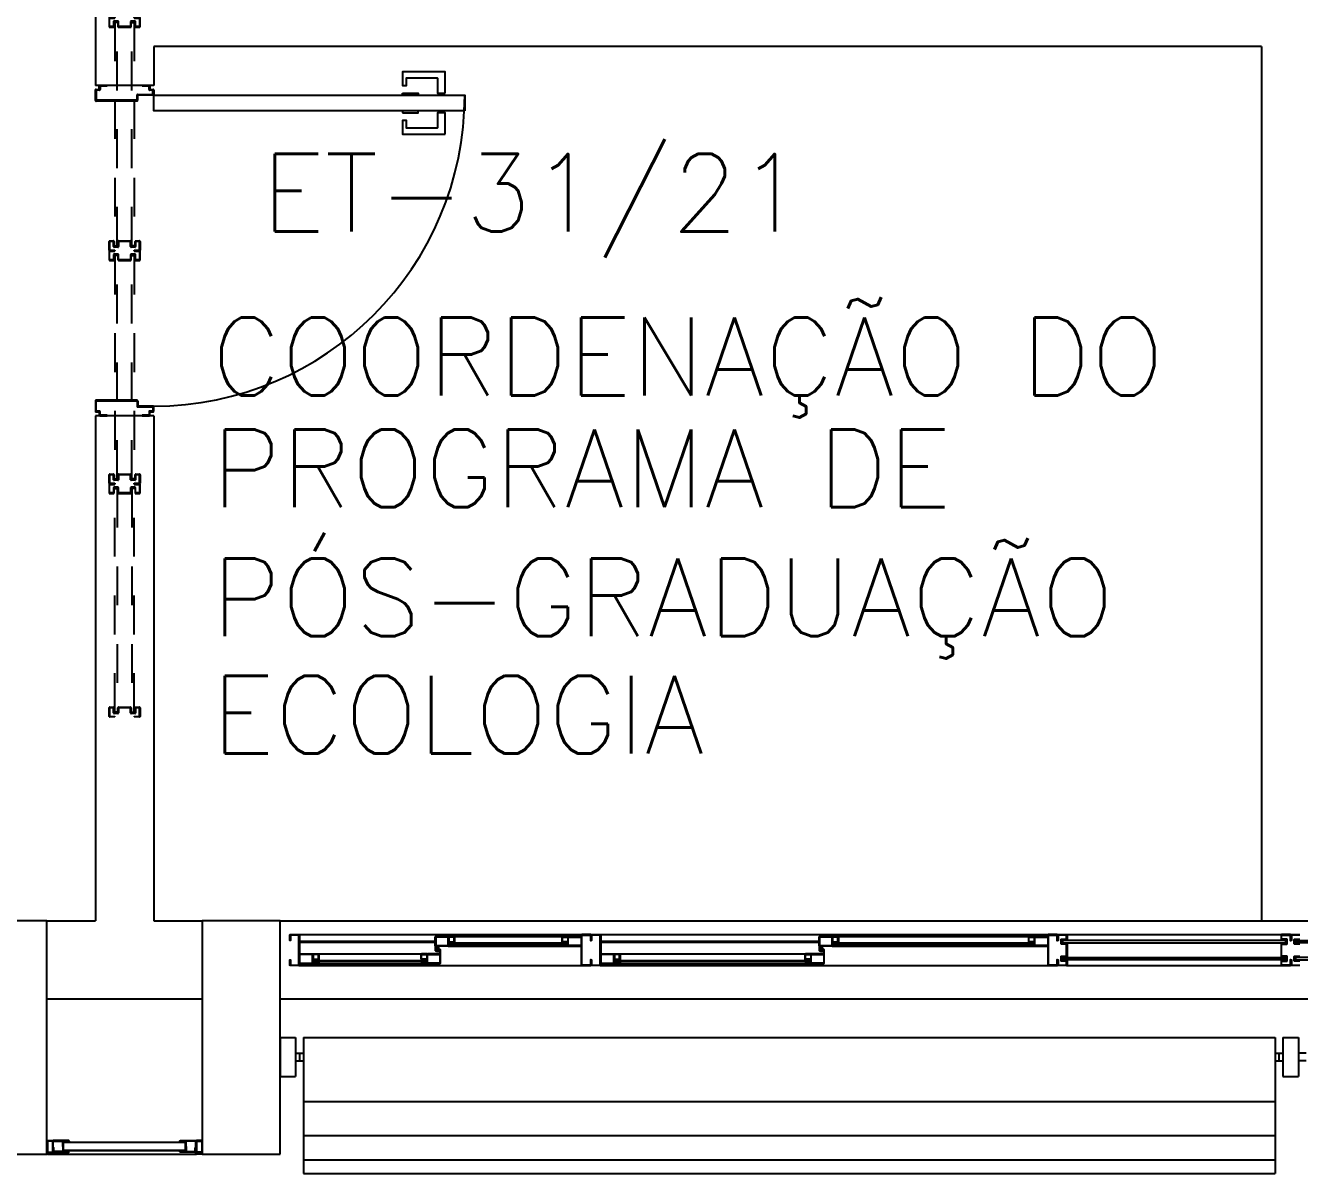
# Model space of a CAD drawing. Header units: millimetres. Extents: x 2686 to 2939, y 1294 to 1441.
# Drawn here: x 2920.041 to 2923.318, y 1348.675 to 1351.629 of the extents above; entities that cross this region are included whole.
import ezdxf

# ---------------------------------------------------------------- set-up
doc = ezdxf.new("R2010")
doc.units = ezdxf.units.MM
doc.linetypes.add('HIDDEN', pattern=[0.375, 0.25, -0.125])
for name, color, linetype in [('AR-ALV', 2, 'Continuous'), ('AR-BRISES', 1, 'Continuous'), ('AR-ESQ', 1, 'Continuous'), ('AR-ESTC', 3, 'Continuous'), ('AR-PEITORIL', 1, 'Continuous'), ('AR-PORTA', 1, 'Continuous'), ('BR-LINHAS', 1, 'Continuous'), ('BR-MONTANTE', 242, 'Continuous'), ('BR-PAINEL', 1, 'Continuous'), ('BR-SUPORTE', 1, 'Continuous'), ('DT-ESQ-BAGUETE-C', 1, 'Continuous'), ('DT-ESQ-BAGUETE-V', 1, 'Continuous'), ('DT-ESQ-CHAPA DOBRADA-V', 1, 'Continuous'), ('DT-ESQ-MARCO-V', 1, 'Continuous'), ('DT-ESQ-PERFIL CADEIRA-C', 2, 'Continuous'), ('DT-ESQ-PERFIL CADEIRA-V', 2, 'Continuous'), ('DT-ESQ-PERFIL U SIMPLES-C', 2, 'Continuous'), ('DT-ESQ-PERFIL U-C', 2, 'Continuous'), ('DT-ESQ-PERFIL U-V', 1, 'Continuous'), ('DT-ESQ-PROJ', 1, 'HIDDEN'), ('DT-ESQ-VENEZIANA-C', 1, 'Continuous'), ('DT-ESQ-VENEZIANA-V', 1, 'Continuous'), ('DT-ESQ-VIDRO-C', 2, 'Continuous'), ('DT-ESQ-VIDRO-V', 71, 'Continuous'), ('DT-TXTMOD', 1, 'Continuous'), ('ENDEREÇO', 2, 'Continuous'), ('maçaneta', 1, 'Continuous'), ('mov', 1, 'Continuous'), ('PM-PERFIL U-C', 2, 'Continuous'), ('pm1', 2, 'Continuous'), ('TEXTO', 2, 'Continuous')]:
    doc.layers.add(name, color=color, linetype=linetype)
doc.styles.add('S10', font='simplex.shx', dxfattribs={"height": 0.1})
doc.styles.add('UNB-100', font='simplex.shx', dxfattribs={"height": 0.2})
doc.styles.add('UNB1-100', font='simplex.shx', dxfattribs={"height": 0.2})

# ---------------------------------------------------------------- blocks, each defined once
blk = doc.blocks.new('EF62-P')
at = {"layer": 'DT-ESQ-BAGUETE-C', "ltscale": 0.1}
for points in [[(0.4225, -0.055), (0.409, -0.055), (0.409, -0.0535), (0.422, -0.0535, 0.414214), (0.4225, -0.053), (0.4225, -0.042, 0.414214), (0.422, -0.0415), (0.409, -0.0415), (0.409, -0.04), (0.4225, -0.04, -0.414214), (0.424, -0.0415), (0.424, -0.0535, -0.414214)], [(0.7015, -0.055), (0.715, -0.055), (0.715, -0.0535), (0.702, -0.0535, -0.414214), (0.7015, -0.053), (0.7015, -0.042, -0.414214), (0.702, -0.0415), (0.715, -0.0415), (0.715, -0.04), (0.7015, -0.04, 0.414214), (0.7, -0.0415), (0.7, -0.0535, 0.414214)], [(1.41, -0.055), (1.3965, -0.055), (1.3965, -0.0535), (1.4095, -0.0535, 0.414214), (1.41, -0.053), (1.41, -0.042, 0.414214), (1.4095, -0.0415), (1.3965, -0.0415), (1.3965, -0.04), (1.41, -0.04, -0.414214), (1.4115, -0.0415), (1.4115, -0.0535, -0.414214)], [(1.9015, -0.055), (1.915, -0.055), (1.915, -0.0535), (1.902, -0.0535, -0.414214), (1.9015, -0.053), (1.9015, -0.042, -0.414214), (1.902, -0.0415), (1.915, -0.0415), (1.915, -0.04), (1.9015, -0.04, 0.414214), (1.9, -0.0415), (1.9, -0.0535, 0.414214)], [(0.0735, -0.1), (0.06, -0.1), (0.06, -0.0985), (0.073, -0.0985, 0.414214), (0.0735, -0.098), (0.0735, -0.087, 0.414214), (0.073, -0.0865), (0.06, -0.0865), (0.06, -0.085), (0.0735, -0.085, -0.414214), (0.075, -0.0865), (0.075, -0.0985, -0.414214)], [(0.339, -0.1), (0.3525, -0.1), (0.3525, -0.0985), (0.3395, -0.0985, -0.414214), (0.339, -0.098), (0.339, -0.087, -0.414214), (0.3395, -0.0865), (0.3525, -0.0865), (0.3525, -0.085), (0.339, -0.085, 0.414214), (0.3375, -0.0865), (0.3375, -0.0985, 0.414214)], [(0.8485, -0.1), (0.835, -0.1), (0.835, -0.0985), (0.848, -0.0985, 0.414214), (0.8485, -0.098), (0.8485, -0.087, 0.414214), (0.848, -0.0865), (0.835, -0.0865), (0.835, -0.085), (0.8485, -0.085, -0.414214), (0.85, -0.0865), (0.85, -0.0985, -0.414214)], [(1.3265, -0.1), (1.34, -0.1), (1.34, -0.0985), (1.327, -0.0985, -0.414214), (1.3265, -0.098), (1.3265, -0.087, -0.414214), (1.327, -0.0865), (1.34, -0.0865), (1.34, -0.085), (1.3265, -0.085, 0.414214), (1.325, -0.0865), (1.325, -0.0985, 0.414214)]]:
    blk.add_lwpolyline(points, format="xyb", close=True, dxfattribs=at)
at = {"layer": 'DT-ESQ-BAGUETE-V', "ltscale": 0.1}
for p, q in [((0.4225, -0.04), (0.7015, -0.04)), ((1.41, -0.04), (1.9015, -0.04)), ((0.0735, -0.085), (0.339, -0.085)), ((0.8485, -0.085), (1.3265, -0.085))]:
    blk.add_line(p, q, dxfattribs=at)
at = {"layer": 'DT-ESQ-CHAPA DOBRADA-V', "ltscale": 0.1}
for p, q in [((0.025, -0.052), (0.374, -0.052)), ((0.025, -0.055), (0.374, -0.055)), ((0.8, -0.052), (1.3615, -0.052)), ((0.8, -0.055), (1.3615, -0.055))]:
    blk.add_line(p, q, dxfattribs=at)
at = {"layer": 'DT-ESQ-MARCO-V', "ltscale": 0.1}
for p, q in [((1.9985, -0.035), (2.5515, -0.035)), ((1.9985, -0.115), (2.5515, -0.115))]:
    blk.add_line(p, q, dxfattribs=at)
at = {"layer": 'DT-ESQ-PERFIL CADEIRA-C', "ltscale": 0.1}
for p, q in [((0.376, -0.0635), (0.4225, -0.0635)), ((0.75, -0.0635), (0.7015, -0.0635)), ((1.3635, -0.0635), (1.41, -0.0635)), ((1.95, -0.0635), (1.9015, -0.0635)), ((0.025, -0.1085), (0.0735, -0.1085)), ((0.3855, -0.1085), (0.339, -0.1085)), ((0.8, -0.1085), (0.8485, -0.1085)), ((1.373, -0.1085), (1.3265, -0.1085))]:
    blk.add_line(p, q, dxfattribs=at)
for points in [[(0.4225, -0.062, -1), (0.4225, -0.065), (0.376, -0.065, -0.414214), (0.374, -0.063), (0.374, -0.042, -0.414214), (0.376, -0.04), (0.4075, -0.04, -0.414214), (0.409, -0.0415), (0.409, -0.062)], [(0.409, -0.0635, -0.198913), (0.4079, -0.0631, -0.198913), (0.4075, -0.062), (0.4075, -0.042, 0.414214), (0.407, -0.0415), (0.376, -0.0415, 0.414214), (0.3755, -0.042), (0.3755, -0.063, 0.414214), (0.376, -0.0635)], [(0.7015, -0.065), (0.75, -0.065), (0.75, -0.0635), (0.715, -0.0635, 0.198912), (0.7161, -0.0631, 0.198913), (0.7165, -0.062), (0.7165, -0.042, -0.414214), (0.717, -0.0415), (0.75, -0.0415), (0.75, -0.04), (0.7165, -0.04, 0.414214), (0.715, -0.0415), (0.715, -0.0535), (0.715, -0.055), (0.715, -0.062), (0.7015, -0.062, 1)], [(1.41, -0.062, -1), (1.41, -0.065), (1.3635, -0.065, -0.414214), (1.3615, -0.063), (1.3615, -0.042, -0.414214), (1.3635, -0.04), (1.395, -0.04, -0.414214), (1.3965, -0.0415), (1.3965, -0.062)], [(1.3965, -0.0635, -0.198913), (1.3954, -0.0631, -0.198913), (1.395, -0.062), (1.395, -0.042, 0.414214), (1.3945, -0.0415), (1.3635, -0.0415, 0.414214), (1.363, -0.042), (1.363, -0.063, 0.414214), (1.3635, -0.0635)], [(1.9015, -0.065), (1.95, -0.065), (1.95, -0.0635), (1.915, -0.0635, 0.198912), (1.9161, -0.0631, 0.198913), (1.9165, -0.062), (1.9165, -0.042, -0.414214), (1.917, -0.0415), (1.95, -0.0415), (1.95, -0.04), (1.9165, -0.04, 0.414214), (1.915, -0.0415), (1.915, -0.0535), (1.915, -0.055), (1.915, -0.062), (1.9015, -0.062, 1)], [(0.0735, -0.11), (0.025, -0.11), (0.025, -0.1085), (0.06, -0.1085, -0.198912), (0.0589, -0.1081, -0.198913), (0.0585, -0.107), (0.0585, -0.087, 0.414214), (0.058, -0.0865), (0.025, -0.0865), (0.025, -0.085), (0.0585, -0.085, -0.414214), (0.06, -0.0865), (0.06, -0.0985), (0.06, -0.1), (0.06, -0.107), (0.0735, -0.107, -1)], [(0.339, -0.107, 1), (0.339, -0.11), (0.3855, -0.11, 0.414214), (0.3875, -0.108), (0.3875, -0.087, 0.414214), (0.3855, -0.085), (0.354, -0.085, 0.414214), (0.3525, -0.0865), (0.3525, -0.107)], [(0.3525, -0.1085, 0.198913), (0.3536, -0.1081, 0.198913), (0.354, -0.107), (0.354, -0.087, -0.414214), (0.3545, -0.0865), (0.3855, -0.0865, -0.414214), (0.386, -0.087), (0.386, -0.108, -0.414214), (0.3855, -0.1085)], [(0.8485, -0.11), (0.8, -0.11), (0.8, -0.1085), (0.835, -0.1085, -0.198912), (0.8339, -0.1081, -0.198913), (0.8335, -0.107), (0.8335, -0.087, 0.414214), (0.833, -0.0865), (0.8, -0.0865), (0.8, -0.085), (0.8335, -0.085, -0.414214), (0.835, -0.0865), (0.835, -0.0985), (0.835, -0.1), (0.835, -0.107), (0.8485, -0.107, -1)], [(1.3265, -0.107, 1), (1.3265, -0.11), (1.373, -0.11, 0.414214), (1.375, -0.108), (1.375, -0.087, 0.414214), (1.373, -0.085), (1.3415, -0.085, 0.414214), (1.34, -0.0865), (1.34, -0.107)], [(1.34, -0.1085, 0.198913), (1.3411, -0.1081, 0.198913), (1.3415, -0.107), (1.3415, -0.087, -0.414214), (1.342, -0.0865), (1.373, -0.0865, -0.414214), (1.3735, -0.087), (1.3735, -0.108, -0.414214), (1.373, -0.1085)]]:
    blk.add_lwpolyline(points, format="xyb", close=True, dxfattribs=at)
at = {"layer": 'DT-ESQ-PERFIL CADEIRA-V', "ltscale": 0.1}
for p, q in [((0.4075, -0.065), (0.7015, -0.065)), ((1.395, -0.065), (1.9015, -0.065)), ((0.0735, -0.11), (0.339, -0.11)), ((0.8485, -0.11), (1.3265, -0.11))]:
    blk.add_line(p, q, dxfattribs=at)
at = {"layer": 'DT-ESQ-PERFIL U SIMPLES-C', "ltscale": 0.1}
for points in [[(0.376, -0.077), (0.384, -0.077), (0.384, -0.0755), (0.376, -0.0755, -0.414214), (0.3755, -0.075), (0.3755, -0.067, -0.414214), (0.376, -0.0665), (0.384, -0.0665), (0.384, -0.065), (0.376, -0.065, 0.414214), (0.374, -0.067), (0.374, -0.075, 0.414214)], [(1.3635, -0.077), (1.3715, -0.077), (1.3715, -0.0755), (1.3635, -0.0755, -0.414214), (1.363, -0.075), (1.363, -0.067, -0.414214), (1.3635, -0.0665), (1.3715, -0.0665), (1.3715, -0.065), (1.3635, -0.065, 0.414214), (1.3615, -0.067), (1.3615, -0.075, 0.414214)], [(0.3855, -0.073), (0.3775, -0.073), (0.3775, -0.0745), (0.3855, -0.0745, -0.414214), (0.386, -0.075), (0.386, -0.083, -0.414214), (0.3855, -0.0835), (0.3775, -0.0835), (0.3775, -0.085), (0.3855, -0.085, 0.414214), (0.3875, -0.083), (0.3875, -0.075, 0.414214)], [(1.373, -0.073), (1.365, -0.073), (1.365, -0.0745), (1.373, -0.0745, -0.414214), (1.3735, -0.075), (1.3735, -0.083, -0.414214), (1.373, -0.0835), (1.365, -0.0835), (1.365, -0.085), (1.373, -0.085, 0.414214), (1.375, -0.083), (1.375, -0.075, 0.414214)]]:
    blk.add_lwpolyline(points, format="xyb", close=True, dxfattribs=at)
at = {"layer": 'DT-ESQ-PERFIL U-C', "ltscale": 0.1}
for points in [[(0, -0.0365, -0.414214), (0.0015, -0.035), (0.0235, -0.035, -0.414214), (0.025, -0.0365), (0.025, -0.1135, -0.414214), (0.0235, -0.115), (0.0015, -0.115, -0.414214), (0, -0.1135), (0, -0.1), (0.0015, -0.1), (0.0015, -0.113, 0.414214), (0.002, -0.1135), (0.023, -0.1135, 0.414214), (0.0235, -0.113), (0.0235, -0.037, 0.414214), (0.023, -0.0365), (0.002, -0.0365, 0.414214), (0.0015, -0.037), (0.0015, -0.05), (0, -0.05)], [(0.775, -0.0365, 0.414214), (0.7735, -0.035), (0.7515, -0.035, 0.414214), (0.75, -0.0365), (0.75, -0.1135, 0.414214), (0.7515, -0.115), (0.7735, -0.115, 0.414214), (0.775, -0.1135), (0.775, -0.1), (0.7735, -0.1), (0.7735, -0.113, -0.414214), (0.773, -0.1135), (0.752, -0.1135, -0.414214), (0.7515, -0.113), (0.7515, -0.037, -0.414214), (0.752, -0.0365), (0.773, -0.0365, -0.414214), (0.7735, -0.037), (0.7735, -0.05), (0.775, -0.05)], [(0.775, -0.0365, -0.414214), (0.7765, -0.035), (0.7985, -0.035, -0.414214), (0.8, -0.0365), (0.8, -0.1135, -0.414214), (0.7985, -0.115), (0.7765, -0.115, -0.414214), (0.775, -0.1135), (0.775, -0.1), (0.7765, -0.1), (0.7765, -0.113, 0.414214), (0.777, -0.1135), (0.798, -0.1135, 0.414214), (0.7985, -0.113), (0.7985, -0.037, 0.414214), (0.798, -0.0365), (0.777, -0.0365, 0.414214), (0.7765, -0.037), (0.7765, -0.05), (0.775, -0.05)], [(1.975, -0.0365, 0.414214), (1.9735, -0.035), (1.9515, -0.035, 0.414214), (1.95, -0.0365), (1.95, -0.1135, 0.414214), (1.9515, -0.115), (1.9735, -0.115, 0.414214), (1.975, -0.1135), (1.975, -0.1), (1.9735, -0.1), (1.9735, -0.113, -0.414214), (1.973, -0.1135), (1.952, -0.1135, -0.414214), (1.9515, -0.113), (1.9515, -0.037, -0.414214), (1.952, -0.0365), (1.973, -0.0365, -0.414214), (1.9735, -0.037), (1.9735, -0.05), (1.975, -0.05)], [(2, -0.1035), (2, -0.1135, -0.414214), (1.9985, -0.115), (1.9765, -0.115, -0.414214), (1.975, -0.1135), (1.975, -0.1), (1.9765, -0.1), (1.9765, -0.113, 0.414214), (1.977, -0.1135), (1.998, -0.1135, 0.414214), (1.9985, -0.113), (1.9985, -0.1035), (1.9855, -0.1035, -0.414214), (1.984, -0.102), (1.984, -0.092, -0.414214), (1.9855, -0.0905), (1.9985, -0.0905), (1.9985, -0.0595), (1.9855, -0.0595, -0.414214), (1.984, -0.058), (1.984, -0.048, -0.414214), (1.9855, -0.0465), (1.9985, -0.0465), (1.9985, -0.037, 0.414214), (1.998, -0.0365), (1.977, -0.0365, 0.414214), (1.9765, -0.037), (1.9765, -0.05), (1.975, -0.05), (1.975, -0.0365, -0.414214), (1.9765, -0.035), (1.9985, -0.035, -0.414214), (2, -0.0365), (2, -0.0465, -0.414214), (1.9985, -0.048), (1.9855, -0.048), (1.9855, -0.058), (1.9985, -0.058), (1.9985, -0.058, -0.414214), (2, -0.0595), (2, -0.0905, -0.414214), (1.9985, -0.092), (1.9985, -0.092), (1.9855, -0.092), (1.9855, -0.102), (1.9985, -0.102, -0.414214)], [(2.55, -0.1035), (2.55, -0.1135, 0.414214), (2.5515, -0.115), (2.5735, -0.115, 0.414214), (2.575, -0.1135), (2.575, -0.1), (2.5735, -0.1), (2.5735, -0.113, -0.414214), (2.573, -0.1135), (2.552, -0.1135, -0.414214), (2.5515, -0.113), (2.5515, -0.1035), (2.5645, -0.1035, 0.414214), (2.566, -0.102), (2.566, -0.092, 0.414214), (2.5645, -0.0905), (2.5515, -0.0905), (2.5515, -0.0595), (2.5645, -0.0595, 0.414214), (2.566, -0.058), (2.566, -0.048, 0.414214), (2.5645, -0.0465), (2.5515, -0.0465), (2.5515, -0.037, -0.414214), (2.552, -0.0365), (2.573, -0.0365, -0.414214), (2.5735, -0.037), (2.5735, -0.05), (2.575, -0.05), (2.575, -0.0365, 0.414214), (2.5735, -0.035), (2.5515, -0.035, 0.414214), (2.55, -0.0365), (2.55, -0.0465, 0.414214), (2.5515, -0.048), (2.5645, -0.048), (2.5645, -0.058), (2.5515, -0.058), (2.5515, -0.058, 0.414214), (2.55, -0.0595), (2.55, -0.0905, 0.414214), (2.5515, -0.092), (2.5515, -0.092), (2.5645, -0.092), (2.5645, -0.102), (2.5515, -0.102, 0.414214)]]:
    blk.add_lwpolyline(points, format="xyb", close=True, dxfattribs=at)
for points in [[(2.5985, -0.115), (2.5765, -0.115, -0.414214), (2.575, -0.1135), (2.575, -0.1), (2.5765, -0.1), (2.5765, -0.113, 0.414214), (2.577, -0.1135), (2.598, -0.1135, 0.414214)], [(2.5985, -0.1035), (2.5855, -0.1035, -0.414214), (2.584, -0.102), (2.584, -0.092, -0.414214), (2.5855, -0.0905), (2.5985, -0.0905)], [(2.5985, -0.0595), (2.5855, -0.0595, -0.414214), (2.584, -0.058), (2.584, -0.048, -0.414214), (2.5855, -0.0465), (2.5985, -0.0465)], [(2.598, -0.0365), (2.577, -0.0365, 0.414214), (2.5765, -0.037), (2.5765, -0.05), (2.575, -0.05), (2.575, -0.0365, -0.414214), (2.5765, -0.035), (2.5985, -0.035, -0.414214)], [(2.5985, -0.092), (2.5855, -0.092), (2.5855, -0.102), (2.5985, -0.102, -0.414214)]]:
    blk.add_lwpolyline(points, format="xyb", dxfattribs=at)
blk.add_lwpolyline([(2.5985, -0.048), (2.5855, -0.048), (2.5855, -0.058), (2.5985, -0.058)], dxfattribs=at)
at = {"layer": 'DT-ESQ-PERFIL U-V', "ltscale": 0.1}
for p, q in [((0.0235, -0.035), (0.7515, -0.035)), ((0.7985, -0.035), (1.9515, -0.035)), ((0.0235, -0.115), (0.7515, -0.115)), ((0.7985, -0.115), (1.9515, -0.115))]:
    blk.add_line(p, q, dxfattribs=at)
at = {"layer": 'DT-ESQ-VIDRO-C', "ltscale": 0.1}
for points in [[(0.7125, -0.06), (0.7125, -0.057), (0.4115, -0.057), (0.4115, -0.06)], [(1.9125, -0.06), (1.9125, -0.057), (1.399, -0.057), (1.399, -0.06)], [(2.5625, -0.056), (2.5625, -0.05), (1.9875, -0.05), (1.9875, -0.056)], [(2.5875, -0.056), (2.5875, -0.05), (3.1625, -0.05), (3.1625, -0.056)], [(0.063, -0.105), (0.063, -0.102), (0.3495, -0.102), (0.3495, -0.105)], [(0.838, -0.105), (0.838, -0.102), (1.337, -0.102), (1.337, -0.105)]]:
    blk.add_lwpolyline(points, close=True, dxfattribs=at)
at = {"layer": 'DT-ESQ-VIDRO-V', "ltscale": 0.1}
for points in [[(2.5625, -0.094), (2.5625, -0.1), (1.9875, -0.1), (1.9875, -0.094)], [(2.5875, -0.094), (2.5875, -0.1), (3.1625, -0.1), (3.1625, -0.094)]]:
    blk.add_lwpolyline(points, close=True, dxfattribs=at)
at = {"layer": 'DT-TXTMOD', "ltscale": 0.1, "style": 'S10', "flags": 3}
for tag, p in [('M01A', (0.025, -0.255)), ('M02A', (0.4253, -0.255)), ('M03A', (0.827, -0.255)), ('M04A', (1.2288, -0.255)), ('M05A', (1.6306, -0.255)), ('M06A', (2.0323, -0.255)), ('M07A', (2.4341, -0.255)), ('M08A', (2.8359, -0.255)), ('M09A', (3.2376, -0.255)), ('M10A', (3.6394, -0.255)), ('M11A', (4.0412, -0.255)), ('M12A', (4.4429, -0.255)), ('M13A', (4.8447, -0.255)), ('M14A', (5.2464, -0.255)), ('M15A', (5.6482, -0.255)), ('M16A', (6.05, -0.255))]:
    blk.add_attdef(tag, p, '', height=0.1, dxfattribs=at)
blk = doc.blocks.new('EF136-P')
at = {"layer": 'DT-ESQ-PROJ', "ltscale": 0.1}
for points in [[(0.025, -0.1035), (0.025, -0.1135, -0.414214), (0.0235, -0.115), (0.0015, -0.115, -0.414214), (0, -0.1135), (0, -0.1), (0.0015, -0.1), (0.0015, -0.113, 0.414214), (0.002, -0.1135), (0.023, -0.1135, 0.414214), (0.0235, -0.113), (0.0235, -0.1035), (0.0105, -0.1035, -0.414214), (0.009, -0.102), (0.009, -0.092, -0.414214), (0.0105, -0.0905), (0.0235, -0.0905), (0.0235, -0.0595), (0.0105, -0.0595, -0.414214), (0.009, -0.058), (0.009, -0.048, -0.414214), (0.0105, -0.0465), (0.0235, -0.0465), (0.0235, -0.037, 0.414214), (0.023, -0.0365), (0.002, -0.0365, 0.414214), (0.0015, -0.037), (0.0015, -0.05), (0, -0.05), (0, -0.0365, -0.414214), (0.0015, -0.035), (0.0235, -0.035, -0.414214), (0.025, -0.0365), (0.025, -0.0465, -0.414214), (0.0235, -0.048), (0.0105, -0.048), (0.0105, -0.058), (0.0235, -0.058), (0.0235, -0.058, -0.414214), (0.025, -0.0595), (0.025, -0.0905, -0.414214), (0.0235, -0.092), (0.0235, -0.092), (0.0105, -0.092), (0.0105, -0.102), (0.0235, -0.102, -0.414214)], [(0.575, -0.1035), (0.575, -0.1135, 0.414214), (0.5765, -0.115), (0.5985, -0.115, 0.414214), (0.6, -0.1135), (0.6, -0.1), (0.5985, -0.1), (0.5985, -0.113, -0.414214), (0.598, -0.1135), (0.577, -0.1135, -0.414214), (0.5765, -0.113), (0.5765, -0.1035), (0.5895, -0.1035, 0.414214), (0.591, -0.102), (0.591, -0.092, 0.414214), (0.5895, -0.0905), (0.5765, -0.0905), (0.5765, -0.0595), (0.5895, -0.0595, 0.414214), (0.591, -0.058), (0.591, -0.048, 0.414214), (0.5895, -0.0465), (0.5765, -0.0465), (0.5765, -0.037, -0.414214), (0.577, -0.0365), (0.598, -0.0365, -0.414214), (0.5985, -0.037), (0.5985, -0.05), (0.6, -0.05), (0.6, -0.0365, 0.414214), (0.5985, -0.035), (0.5765, -0.035, 0.414214), (0.575, -0.0365), (0.575, -0.0465, 0.414214), (0.5765, -0.048), (0.5895, -0.048), (0.5895, -0.058), (0.5765, -0.058), (0.5765, -0.058, 0.414214), (0.575, -0.0595), (0.575, -0.0905, 0.414214), (0.5765, -0.092), (0.5765, -0.092), (0.5895, -0.092), (0.5895, -0.102), (0.5765, -0.102, 0.414214)], [(0.625, -0.1035), (0.625, -0.1135, -0.414214), (0.6235, -0.115), (0.6015, -0.115, -0.414214), (0.6, -0.1135), (0.6, -0.1), (0.6015, -0.1), (0.6015, -0.113, 0.414214), (0.602, -0.1135), (0.623, -0.1135, 0.414214), (0.6235, -0.113), (0.6235, -0.1035), (0.6105, -0.1035, -0.414214), (0.609, -0.102), (0.609, -0.092, -0.414214), (0.6105, -0.0905), (0.6235, -0.0905), (0.6235, -0.0595), (0.6105, -0.0595, -0.414214), (0.609, -0.058), (0.609, -0.048, -0.414214), (0.6105, -0.0465), (0.6235, -0.0465), (0.6235, -0.037, 0.414214), (0.623, -0.0365), (0.602, -0.0365, 0.414214), (0.6015, -0.037), (0.6015, -0.05), (0.6, -0.05), (0.6, -0.0365, -0.414214), (0.6015, -0.035), (0.6235, -0.035, -0.414214), (0.625, -0.0365), (0.625, -0.0465, -0.414214), (0.6235, -0.048), (0.6105, -0.048), (0.6105, -0.058), (0.6235, -0.058), (0.6235, -0.058, -0.414214), (0.625, -0.0595), (0.625, -0.0905, -0.414214), (0.6235, -0.092), (0.6235, -0.092), (0.6105, -0.092), (0.6105, -0.102), (0.6235, -0.102, -0.414214)], [(1.175, -0.1035), (1.175, -0.1135, 0.414214), (1.1765, -0.115), (1.1985, -0.115, 0.414214), (1.2, -0.1135), (1.2, -0.1), (1.1985, -0.1), (1.1985, -0.113, -0.414214), (1.198, -0.1135), (1.177, -0.1135, -0.414214), (1.1765, -0.113), (1.1765, -0.1035), (1.1895, -0.1035, 0.414214), (1.191, -0.102), (1.191, -0.092, 0.414214), (1.1895, -0.0905), (1.1765, -0.0905), (1.1765, -0.0595), (1.1895, -0.0595, 0.414214), (1.191, -0.058), (1.191, -0.048, 0.414214), (1.1895, -0.0465), (1.1765, -0.0465), (1.1765, -0.037, -0.414214), (1.177, -0.0365), (1.198, -0.0365, -0.414214), (1.1985, -0.037), (1.1985, -0.05), (1.2, -0.05), (1.2, -0.0365, 0.414214), (1.1985, -0.035), (1.1765, -0.035, 0.414214), (1.175, -0.0365), (1.175, -0.0465, 0.414214), (1.1765, -0.048), (1.1895, -0.048), (1.1895, -0.058), (1.1765, -0.058), (1.1765, -0.058, 0.414214), (1.175, -0.0595), (1.175, -0.0905, 0.414214), (1.1765, -0.092), (1.1765, -0.092), (1.1895, -0.092), (1.1895, -0.102), (1.1765, -0.102, 0.414214)], [(1.225, -0.1035), (1.225, -0.1135, -0.414214), (1.2235, -0.115), (1.2015, -0.115, -0.414214), (1.2, -0.1135), (1.2, -0.1), (1.2015, -0.1), (1.2015, -0.113, 0.414214), (1.202, -0.1135), (1.223, -0.1135, 0.414214), (1.2235, -0.113), (1.2235, -0.1035), (1.2105, -0.1035, -0.414214), (1.209, -0.102), (1.209, -0.092, -0.414214), (1.2105, -0.0905), (1.2235, -0.0905), (1.2235, -0.0595), (1.2105, -0.0595, -0.414214), (1.209, -0.058), (1.209, -0.048, -0.414214), (1.2105, -0.0465), (1.2235, -0.0465), (1.2235, -0.037, 0.414214), (1.223, -0.0365), (1.202, -0.0365, 0.414214), (1.2015, -0.037), (1.2015, -0.05), (1.2, -0.05), (1.2, -0.0365, -0.414214), (1.2015, -0.035), (1.2235, -0.035, -0.414214), (1.225, -0.0365), (1.225, -0.0465, -0.414214), (1.2235, -0.048), (1.2105, -0.048), (1.2105, -0.058), (1.2235, -0.058), (1.2235, -0.058, -0.414214), (1.225, -0.0595), (1.225, -0.0905, -0.414214), (1.2235, -0.092), (1.2235, -0.092), (1.2105, -0.092), (1.2105, -0.102), (1.2235, -0.102, -0.414214)], [(1.775, -0.1035), (1.775, -0.1135, 0.414214), (1.7765, -0.115), (1.7985, -0.115, 0.414214), (1.8, -0.1135), (1.8, -0.1), (1.7985, -0.1), (1.7985, -0.113, -0.414214), (1.798, -0.1135), (1.777, -0.1135, -0.414214), (1.7765, -0.113), (1.7765, -0.1035), (1.7895, -0.1035, 0.414214), (1.791, -0.102), (1.791, -0.092, 0.414214), (1.7895, -0.0905), (1.7765, -0.0905), (1.7765, -0.0595), (1.7895, -0.0595, 0.414214), (1.791, -0.058), (1.791, -0.048, 0.414214), (1.7895, -0.0465), (1.7765, -0.0465), (1.7765, -0.037, -0.414214), (1.777, -0.0365), (1.798, -0.0365, -0.414214), (1.7985, -0.037), (1.7985, -0.05), (1.8, -0.05), (1.8, -0.0365, 0.414214), (1.7985, -0.035), (1.7765, -0.035, 0.414214), (1.775, -0.0365), (1.775, -0.0465, 0.414214), (1.7765, -0.048), (1.7895, -0.048), (1.7895, -0.058), (1.7765, -0.058), (1.7765, -0.058, 0.414214), (1.775, -0.0595), (1.775, -0.0905, 0.414214), (1.7765, -0.092), (1.7765, -0.092), (1.7895, -0.092), (1.7895, -0.102), (1.7765, -0.102, 0.414214)], [(1.825, -0.1035), (1.825, -0.1135, -0.414214), (1.8235, -0.115), (1.8015, -0.115, -0.414214), (1.8, -0.1135), (1.8, -0.1), (1.8015, -0.1), (1.8015, -0.113, 0.414214), (1.802, -0.1135), (1.823, -0.1135, 0.414214), (1.8235, -0.113), (1.8235, -0.1035), (1.8105, -0.1035, -0.414214), (1.809, -0.102), (1.809, -0.092, -0.414214), (1.8105, -0.0905), (1.8235, -0.0905), (1.8235, -0.0595), (1.8105, -0.0595, -0.414214), (1.809, -0.058), (1.809, -0.048, -0.414214), (1.8105, -0.0465), (1.8235, -0.0465), (1.8235, -0.037, 0.414214), (1.823, -0.0365), (1.802, -0.0365, 0.414214), (1.8015, -0.037), (1.8015, -0.05), (1.8, -0.05), (1.8, -0.0365, -0.414214), (1.8015, -0.035), (1.8235, -0.035, -0.414214), (1.825, -0.0365), (1.825, -0.0465, -0.414214), (1.8235, -0.048), (1.8105, -0.048), (1.8105, -0.058), (1.8235, -0.058), (1.8235, -0.058, -0.414214), (1.825, -0.0595), (1.825, -0.0905, -0.414214), (1.8235, -0.092), (1.8235, -0.092), (1.8105, -0.092), (1.8105, -0.102), (1.8235, -0.102, -0.414214)], [(2.375, -0.1035), (2.375, -0.1135, 0.414214), (2.3765, -0.115), (2.3985, -0.115, 0.414214), (2.4, -0.1135), (2.4, -0.1), (2.3985, -0.1), (2.3985, -0.113, -0.414214), (2.398, -0.1135), (2.377, -0.1135, -0.414214), (2.3765, -0.113), (2.3765, -0.1035), (2.3895, -0.1035, 0.414214), (2.391, -0.102), (2.391, -0.092, 0.414214), (2.3895, -0.0905), (2.3765, -0.0905), (2.3765, -0.0595), (2.3895, -0.0595, 0.414214), (2.391, -0.058), (2.391, -0.048, 0.414214), (2.3895, -0.0465), (2.3765, -0.0465), (2.3765, -0.037, -0.414214), (2.377, -0.0365), (2.398, -0.0365, -0.414214), (2.3985, -0.037), (2.3985, -0.05), (2.4, -0.05), (2.4, -0.0365, 0.414214), (2.3985, -0.035), (2.3765, -0.035, 0.414214), (2.375, -0.0365), (2.375, -0.0465, 0.414214), (2.3765, -0.048), (2.3895, -0.048), (2.3895, -0.058), (2.3765, -0.058), (2.3765, -0.058, 0.414214), (2.375, -0.0595), (2.375, -0.0905, 0.414214), (2.3765, -0.092), (2.3765, -0.092), (2.3895, -0.092), (2.3895, -0.102), (2.3765, -0.102, 0.414214)], [(2.425, -0.1035), (2.425, -0.1135, -0.414214), (2.4235, -0.115), (2.4015, -0.115, -0.414214), (2.4, -0.1135), (2.4, -0.1), (2.4015, -0.1), (2.4015, -0.113, 0.414214), (2.402, -0.1135), (2.423, -0.1135, 0.414214), (2.4235, -0.113), (2.4235, -0.1035), (2.4105, -0.1035, -0.414214), (2.409, -0.102), (2.409, -0.092, -0.414214), (2.4105, -0.0905), (2.4235, -0.0905), (2.4235, -0.0595), (2.4105, -0.0595, -0.414214), (2.409, -0.058), (2.409, -0.048, -0.414214), (2.4105, -0.0465), (2.4235, -0.0465), (2.4235, -0.037, 0.414214), (2.423, -0.0365), (2.402, -0.0365, 0.414214), (2.4015, -0.037), (2.4015, -0.05), (2.4, -0.05), (2.4, -0.0365, -0.414214), (2.4015, -0.035), (2.4235, -0.035, -0.414214), (2.425, -0.0365), (2.425, -0.0465, -0.414214), (2.4235, -0.048), (2.4105, -0.048), (2.4105, -0.058), (2.4235, -0.058), (2.4235, -0.058, -0.414214), (2.425, -0.0595), (2.425, -0.0905, -0.414214), (2.4235, -0.092), (2.4235, -0.092), (2.4105, -0.092), (2.4105, -0.102), (2.4235, -0.102, -0.414214)], [(2.975, -0.1035), (2.975, -0.1135, 0.414214), (2.9765, -0.115), (2.9985, -0.115, 0.414214), (3, -0.1135), (3, -0.1), (2.9985, -0.1), (2.9985, -0.113, -0.414214), (2.998, -0.1135), (2.977, -0.1135, -0.414214), (2.9765, -0.113), (2.9765, -0.1035), (2.9895, -0.1035, 0.414214), (2.991, -0.102), (2.991, -0.092, 0.414214), (2.9895, -0.0905), (2.9765, -0.0905), (2.9765, -0.0595), (2.9895, -0.0595, 0.414214), (2.991, -0.058), (2.991, -0.048, 0.414214), (2.9895, -0.0465), (2.9765, -0.0465), (2.9765, -0.037, -0.414214), (2.977, -0.0365), (2.998, -0.0365, -0.414214), (2.9985, -0.037), (2.9985, -0.05), (3, -0.05), (3, -0.0365, 0.414214), (2.9985, -0.035), (2.9765, -0.035, 0.414214), (2.975, -0.0365), (2.975, -0.0465, 0.414214), (2.9765, -0.048), (2.9895, -0.048), (2.9895, -0.058), (2.9765, -0.058), (2.9765, -0.058, 0.414214), (2.975, -0.0595), (2.975, -0.0905, 0.414214), (2.9765, -0.092), (2.9765, -0.092), (2.9895, -0.092), (2.9895, -0.102), (2.9765, -0.102, 0.414214)], [(3.025, -0.1035), (3.025, -0.1135, -0.414214), (3.0235, -0.115), (3.0015, -0.115, -0.414214), (3, -0.1135), (3, -0.1), (3.0015, -0.1), (3.0015, -0.113, 0.414214), (3.002, -0.1135), (3.023, -0.1135, 0.414214), (3.0235, -0.113), (3.0235, -0.1035), (3.0105, -0.1035, -0.414214), (3.009, -0.102), (3.009, -0.092, -0.414214), (3.0105, -0.0905), (3.0235, -0.0905), (3.0235, -0.0595), (3.0105, -0.0595, -0.414214), (3.009, -0.058), (3.009, -0.048, -0.414214), (3.0105, -0.0465), (3.0235, -0.0465), (3.0235, -0.037, 0.414214), (3.023, -0.0365), (3.002, -0.0365, 0.414214), (3.0015, -0.037), (3.0015, -0.05), (3, -0.05), (3, -0.0365, -0.414214), (3.0015, -0.035), (3.0235, -0.035, -0.414214), (3.025, -0.0365), (3.025, -0.0465, -0.414214), (3.0235, -0.048), (3.0105, -0.048), (3.0105, -0.058), (3.0235, -0.058), (3.0235, -0.058, -0.414214), (3.025, -0.0595), (3.025, -0.0905, -0.414214), (3.0235, -0.092), (3.0235, -0.092), (3.0105, -0.092), (3.0105, -0.102), (3.0235, -0.102, -0.414214)], [(3.575, -0.1035), (3.575, -0.1135, 0.414214), (3.5765, -0.115), (3.5985, -0.115, 0.414214), (3.6, -0.1135), (3.6, -0.1), (3.5985, -0.1), (3.5985, -0.113, -0.414214), (3.598, -0.1135), (3.577, -0.1135, -0.414214), (3.5765, -0.113), (3.5765, -0.1035), (3.5895, -0.1035, 0.414214), (3.591, -0.102), (3.591, -0.092, 0.414214), (3.5895, -0.0905), (3.5765, -0.0905), (3.5765, -0.0595), (3.5895, -0.0595, 0.414214), (3.591, -0.058), (3.591, -0.048, 0.414214), (3.5895, -0.0465), (3.5765, -0.0465), (3.5765, -0.037, -0.414214), (3.577, -0.0365), (3.598, -0.0365, -0.414214), (3.5985, -0.037), (3.5985, -0.05), (3.6, -0.05), (3.6, -0.0365, 0.414214), (3.5985, -0.035), (3.5765, -0.035, 0.414214), (3.575, -0.0365), (3.575, -0.0465, 0.414214), (3.5765, -0.048), (3.5895, -0.048), (3.5895, -0.058), (3.5765, -0.058), (3.5765, -0.058, 0.414214), (3.575, -0.0595), (3.575, -0.0905, 0.414214), (3.5765, -0.092), (3.5765, -0.092), (3.5895, -0.092), (3.5895, -0.102), (3.5765, -0.102, 0.414214)], [(3.625, -0.1035), (3.625, -0.1135, -0.414214), (3.6235, -0.115), (3.6015, -0.115, -0.414214), (3.6, -0.1135), (3.6, -0.1), (3.6015, -0.1), (3.6015, -0.113, 0.414214), (3.602, -0.1135), (3.623, -0.1135, 0.414214), (3.6235, -0.113), (3.6235, -0.1035), (3.6105, -0.1035, -0.414214), (3.609, -0.102), (3.609, -0.092, -0.414214), (3.6105, -0.0905), (3.6235, -0.0905), (3.6235, -0.0595), (3.6105, -0.0595, -0.414214), (3.609, -0.058), (3.609, -0.048, -0.414214), (3.6105, -0.0465), (3.6235, -0.0465), (3.6235, -0.037, 0.414214), (3.623, -0.0365), (3.602, -0.0365, 0.414214), (3.6015, -0.037), (3.6015, -0.05), (3.6, -0.05), (3.6, -0.0365, -0.414214), (3.6015, -0.035), (3.6235, -0.035, -0.414214), (3.625, -0.0365), (3.625, -0.0465, -0.414214), (3.6235, -0.048), (3.6105, -0.048), (3.6105, -0.058), (3.6235, -0.058), (3.6235, -0.058, -0.414214), (3.625, -0.0595), (3.625, -0.0905, -0.414214), (3.6235, -0.092), (3.6235, -0.092), (3.6105, -0.092), (3.6105, -0.102), (3.6235, -0.102, -0.414214)], [(4.175, -0.1035), (4.175, -0.1135, 0.414214), (4.1765, -0.115), (4.1985, -0.115, 0.414214), (4.2, -0.1135), (4.2, -0.1), (4.1985, -0.1), (4.1985, -0.113, -0.414214), (4.198, -0.1135), (4.177, -0.1135, -0.414214), (4.1765, -0.113), (4.1765, -0.1035), (4.1895, -0.1035, 0.414214), (4.191, -0.102), (4.191, -0.092, 0.414214), (4.1895, -0.0905), (4.1765, -0.0905), (4.1765, -0.0595), (4.1895, -0.0595, 0.414214), (4.191, -0.058), (4.191, -0.048, 0.414214), (4.1895, -0.0465), (4.1765, -0.0465), (4.1765, -0.037, -0.414214), (4.177, -0.0365), (4.198, -0.0365, -0.414214), (4.1985, -0.037), (4.1985, -0.05), (4.2, -0.05), (4.2, -0.0365, 0.414214), (4.1985, -0.035), (4.1765, -0.035, 0.414214), (4.175, -0.0365), (4.175, -0.0465, 0.414214), (4.1765, -0.048), (4.1895, -0.048), (4.1895, -0.058), (4.1765, -0.058), (4.1765, -0.058, 0.414214), (4.175, -0.0595), (4.175, -0.0905, 0.414214), (4.1765, -0.092), (4.1765, -0.092), (4.1895, -0.092), (4.1895, -0.102), (4.1765, -0.102, 0.414214)]]:
    blk.add_lwpolyline(points, format="xyb", close=True, dxfattribs=at)
for points in [[(0.0125, -0.056), (0.0125, -0.05), (0.5875, -0.05), (0.5875, -0.056)], [(1.1875, -0.056), (1.1875, -0.05), (0.6125, -0.05), (0.6125, -0.056)], [(1.7875, -0.056), (1.7875, -0.05), (1.2125, -0.05), (1.2125, -0.056)], [(1.8125, -0.056), (1.8125, -0.05), (2.3875, -0.05), (2.3875, -0.056)], [(2.9875, -0.056), (2.9875, -0.05), (2.4125, -0.05), (2.4125, -0.056)], [(3.0125, -0.056), (3.0125, -0.05), (3.5875, -0.05), (3.5875, -0.056)], [(4.1875, -0.056), (4.1875, -0.05), (3.6125, -0.05), (3.6125, -0.056)], [(0.0125, -0.094), (0.0125, -0.1), (0.5875, -0.1), (0.5875, -0.094)], [(1.1875, -0.094), (1.1875, -0.1), (0.6125, -0.1), (0.6125, -0.094)], [(1.7875, -0.094), (1.7875, -0.1), (1.2125, -0.1), (1.2125, -0.094)], [(1.8125, -0.094), (1.8125, -0.1), (2.3875, -0.1), (2.3875, -0.094)], [(2.9875, -0.094), (2.9875, -0.1), (2.4125, -0.1), (2.4125, -0.094)], [(3.0125, -0.094), (3.0125, -0.1), (3.5875, -0.1), (3.5875, -0.094)], [(4.1875, -0.094), (4.1875, -0.1), (3.6125, -0.1), (3.6125, -0.094)]]:
    blk.add_lwpolyline(points, close=True, dxfattribs=at)
at = {"layer": 'DT-TXTMOD', "ltscale": 0.1, "style": 'S10', "flags": 3}
for tag, p in [('M19A', (0.0235, -0.255)), ('M21A', (0.827, -0.255)), ('M23A', (1.6306, -0.255)), ('M26A', (2.4341, -0.255))]:
    blk.add_attdef(tag, p, '', height=0.1, dxfattribs=at)
blk = doc.blocks.new('EF01A-P')
at = {"layer": 'DT-ESQ-BAGUETE-C', "ltscale": 0.1}
for points in [[(0.0015, 0.035), (0.015, 0.035), (0.015, 0.0335), (0.0015, 0.0335), (0.0015, 0.005), (0.015, 0.005), (0.015, 0.0035), (0.0015, 0.0035, -0.414214), (0, 0.005), (0, 0.0335, -0.414214)], [(0.3985, 0.035), (0.385, 0.035), (0.385, 0.0335), (0.3985, 0.0335), (0.3985, 0.005), (0.385, 0.005), (0.385, 0.0035), (0.3985, 0.0035, 0.414214), (0.4, 0.005), (0.4, 0.0335, 0.414214)]]:
    blk.add_lwpolyline(points, format="xyb", close=True, dxfattribs=at)
at = {"layer": 'DT-ESQ-PERFIL CADEIRA-C', "ltscale": 0.1}
for points in [[(0.01, 0.0015), (0.01, 0.003), (0.0015, 0.003, 1), (0.0015, 0), (0.015, 0, 0.414214), (0.0165, 0.0015), (0.0165, 0.0335), (0.043, 0.0335)], [(0.043, 0.0065), (0.018, 0.0065), (0.018, 0.0165), (0.0165, 0.0165), (0.0165, 0.0065, 0.414214), (0.018, 0.005), (0.043, 0.005), (0.0565, 0.005, 1), (0.0565, 0.008), (0.043, 0.008), (0.043, 0.02), (0.043, 0.032), (0.0565, 0.032, 1), (0.0565, 0.035), (0.043, 0.035), (0.0165, 0.035, 0.414214), (0.015, 0.0335), (0.015, 0.0015), (0.0015, 0.0015)], [(0.0415, 0.02), (0.0415, 0.032, -0.414214), (0.043, 0.0335), (0.0565, 0.0335)], [(0.357, 0.0065), (0.382, 0.0065), (0.382, 0.0165), (0.3835, 0.0165), (0.3835, 0.0065, -0.414214), (0.382, 0.005), (0.357, 0.005), (0.3435, 0.005, -1), (0.3435, 0.008), (0.357, 0.008), (0.357, 0.02), (0.357, 0.032), (0.3435, 0.032, -1), (0.3435, 0.035), (0.357, 0.035), (0.3835, 0.035, -0.414214), (0.385, 0.0335), (0.385, 0.0015), (0.3985, 0.0015)], [(0.3585, 0.02), (0.3585, 0.032, 0.414214), (0.357, 0.0335), (0.3435, 0.0335)], [(0.39, 0.0015), (0.39, 0.003), (0.3985, 0.003, -1), (0.3985, 0), (0.385, 0, -0.414214), (0.3835, 0.0015), (0.3835, 0.0335), (0.357, 0.0335)], [(0.0415, 0.02), (0.0415, 0.008, 0.414214), (0.043, 0.0065), (0.0565, 0.0065)], [(0.3585, 0.02), (0.3585, 0.008, -0.414214), (0.357, 0.0065), (0.3435, 0.0065)]]:
    blk.add_lwpolyline(points, format="xyb", dxfattribs=at)
at = {"layer": 'DT-ESQ-PERFIL CADEIRA-V', "ltscale": 0.1}
blk.add_line((0.015, 0), (0.385, 0), dxfattribs=at)
at = {"layer": 'DT-ESQ-VENEZIANA-C', "ltscale": 0.1}
for p, q in [((0.043, 0.0105), (0.357, 0.0105)), ((0.043, 0.009), (0.357, 0.009))]:
    blk.add_line(p, q, dxfattribs=at)
at = {"layer": 'DT-ESQ-VENEZIANA-V', "ltscale": 0.1}
blk.add_line((0.043, 0.031), (0.357, 0.031), dxfattribs=at)
blk = doc.blocks.new('BR-MODULO2')
at = {"layer": 'BR-LINHAS'}
for p, q in [((0.06, -0.2648), (2.56, -0.2648)), ((0.06, -0.3524), (2.56, -0.3524)), ((0.06, -0.4147), (2.56, -0.4147))]:
    blk.add_line(p, q, dxfattribs=at)
at = {"layer": 'BR-MONTANTE'}
for p, q in [((0, -0.1), (0, -0.2)), ((0, -0.1), (0.04, -0.1)), ((0.04, -0.1), (0.04, -0.2)), ((2.5797, -0.1), (2.6197, -0.1)), ((2.5797, -0.1), (2.5797, -0.2)), ((2.6197, -0.1), (2.6197, -0.2)), ((0, -0.2), (0.04, -0.2)), ((2.5797, -0.2), (2.6197, -0.2))]:
    blk.add_line(p, q, dxfattribs=at)
at = {"layer": 'BR-PAINEL'}
for p, q in [((0.06, -0.1), (2.56, -0.1)), ((0.06, -0.1), (0.06, -0.45)), ((2.56, -0.1), (2.56, -0.45)), ((0.06, -0.45), (2.56, -0.45))]:
    blk.add_line(p, q, dxfattribs=at)
at = {"layer": 'BR-SUPORTE'}
for p, q in [((0.04, -0.14), (0.06, -0.14)), ((0.04, -0.16), (0.06, -0.16)), ((0.05, -0.14), (0.05, -0.16)), ((2.5597, -0.14), (2.5797, -0.14)), ((2.5597, -0.16), (2.5797, -0.16)), ((2.5697, -0.14), (2.5697, -0.16)), ((2.6397, -0.14), (2.6197, -0.14)), ((2.6397, -0.16), (2.6197, -0.16))]:
    blk.add_line(p, q, dxfattribs=at)
blk = doc.blocks.new('PM3C')
at = {"layer": 'maçaneta'}
for points in [[(0.02, 0.9), (-0.035, 0.9), (-0.035, 0.79), (0, 0.79), (0, 0.8), (-0.02, 0.8), (-0.02, 0.8785, -0.414214), (-0.0185, 0.88), (0.02, 0.88)], [(0.125, 0.9), (0.07, 0.9), (0.07, 0.88), (0.1085, 0.88, -0.414214), (0.11, 0.8785), (0.11, 0.8), (0.09, 0.8), (0.09, 0.79), (0.125, 0.79)]]:
    blk.add_lwpolyline(points, format="xyb", close=True, dxfattribs=at)
for points in [[(0.02, 0.79), (0.02, 0.83), (0.025, 0.83), (0.025, 0.79)], [(0.07, 0.79), (0.07, 0.83), (0.065, 0.83), (0.065, 0.79)]]:
    blk.add_lwpolyline(points, close=True, dxfattribs=at)
at = {"layer": 'mov'}
blk.add_arc((0.025, 0.15), 0.8, 0, 90, dxfattribs=at)
at = {"layer": 'PM-PERFIL U-C'}
for p, q in [((0, 0.12), (0, 0.1385)), ((0.0015, 0.14), (0.01, 0.14)), ((0.002, 0.138), (0.002, 0.12)), ((0.0105, 0.138), (0.002, 0.138)), ((0.01, 0.14), (0.01, 0.1485)), ((0.0115, 0.15), (0.0235, 0.15)), ((0.012, 0.148), (0.012, 0.1395)), ((0.023, 0.148), (0.012, 0.148)), ((0.023, 0.1085), (0.023, 0.148)), ((0.025, 0.1485), (0.025, 0.109)), ((0.825, 0.1485), (0.825, 0.109)), ((0.8385, 0.15), (0.8265, 0.15)), ((0.827, 0.148), (0.838, 0.148)), ((0.827, 0.1085), (0.827, 0.148)), ((0.838, 0.148), (0.838, 0.1395)), ((0.8395, 0.138), (0.848, 0.138)), ((0.84, 0.14), (0.84, 0.1485)), ((0.8485, 0.14), (0.84, 0.14)), ((0.848, 0.138), (0.848, 0.12)), ((0.85, 0.12), (0.85, 0.1385)), ((0.002, 0.12), (0, 0.12)), ((0.038, 0.107), (0.0245, 0.107)), ((0.0385, 0.109), (0.025, 0.109)), ((0.038, 0.107), (0.038, 0.002)), ((0.04, 0.1075), (0.04, 0.0015)), ((0.81, 0.1075), (0.81, 0.0015)), ((0.8115, 0.109), (0.825, 0.109)), ((0.812, 0.107), (0.8255, 0.107)), ((0.812, 0.107), (0.812, 0.002)), ((0.848, 0.12), (0.85, 0.12)), ((0, 0.03), (0.002, 0.03)), ((0, 0.0115), (0, 0.03)), ((0.01, 0.01), (0.0015, 0.01)), ((0.002, 0.03), (0.002, 0.012)), ((0.002, 0.012), (0.0105, 0.012)), ((0.01, 0.0015), (0.01, 0.01)), ((0.0385, 0), (0.0115, 0)), ((0.012, 0.0105), (0.012, 0.002)), ((0.012, 0.002), (0.038, 0.002)), ((0.8115, 0), (0.8385, 0)), ((0.838, 0.002), (0.812, 0.002)), ((0.838, 0.0105), (0.838, 0.002)), ((0.848, 0.012), (0.8395, 0.012)), ((0.84, 0.0015), (0.84, 0.01)), ((0.84, 0.01), (0.8485, 0.01)), ((0.85, 0.03), (0.848, 0.03)), ((0.848, 0.03), (0.848, 0.012)), ((0.85, 0.0115), (0.85, 0.03))]:
    blk.add_line(p, q, dxfattribs=at)
for centre, start, end in [((0.0015, 0.1385), 90, 180), ((0.0115, 0.1485), 90, 180), ((0.0105, 0.1395), 270, 0), ((0.0235, 0.1485), 360, 90), ((0.8265, 0.1485), 90, 180), ((0.8395, 0.1395), 180, 270), ((0.8385, 0.1485), 0, 90), ((0.8485, 0.1385), 0, 90), ((0.0245, 0.1085), 180, 270), ((0.0385, 0.1075), 0, 90), ((0.8115, 0.1075), 90, 180), ((0.8255, 0.1085), 270, 0), ((0.0015, 0.0115), 180, 270), ((0.0115, 0.0015), 180, 270), ((0.0105, 0.0105), 0, 90), ((0.0385, 0.0015), 269.9386, 0), ((0.8115, 0.0015), 180, 270.0614), ((0.8395, 0.0105), 90, 180), ((0.8385, 0.0015), 270, 0), ((0.8485, 0.0115), 270, 0)]:
    blk.add_arc(centre, 0.0015, start, end, dxfattribs=at)
at = {"layer": 'pm1'}
blk.add_lwpolyline([(0.065, 0.95), (0.065, 0.15), (0.025, 0.15), (0.025, 0.95)], close=True, dxfattribs=at)

msp = doc.modelspace()

# ---------------------------------------------------------------- linework, layer by layer
at = {"layer": 'AR-ALV'}
for p, q in [((2920.2207, 1351.8249), (2920.2207, 1351.4749)), ((2923.2207, 1351.5749), (2920.3707, 1351.5749)), ((2920.3707, 1351.5749), (2920.3707, 1351.4749)), ((2923.2207, 1351.5749), (2923.2207, 1349.3249)), ((2920.3707, 1351.4749), (2920.2207, 1351.4749)), ((2920.3707, 1350.6249), (2920.2207, 1350.6249)), ((2920.2207, 1350.6249), (2920.2207, 1349.3249)), ((2920.3707, 1350.6249), (2920.3707, 1349.3249)), ((2920.0957, 1349.3249), (2920.2207, 1349.3249)), ((2920.3707, 1349.3249), (2920.4957, 1349.3249)), ((2923.2207, 1349.3249), (2923.3707, 1349.3249)), ((2920.0957, 1349.1249), (2920.4957, 1349.1249))]:
    msp.add_line(p, q, dxfattribs=at)
at = {"layer": 'AR-ESTC'}
for p, q in [((2920.0957, 1349.3249), (2919.8957, 1349.3249)), ((2920.0957, 1348.7249), (2920.0957, 1349.3249)), ((2920.6957, 1349.3249), (2920.4957, 1349.3249)), ((2920.4957, 1349.3249), (2920.4957, 1348.7249)), ((2920.6957, 1348.7249), (2920.6957, 1349.3249)), ((2919.8957, 1348.7249), (2920.0957, 1348.7249)), ((2920.4957, 1348.7249), (2920.6957, 1348.7249))]:
    msp.add_line(p, q, dxfattribs=at)
at = {"layer": 'AR-PEITORIL'}
for p, q in [((2920.6957, 1349.3249), (2925.8957, 1349.3249)), ((2920.6957, 1349.1249), (2925.8957, 1349.1249))]:
    msp.add_line(p, q, dxfattribs=at)

# ---------------------------------------------------------------- block references
at = {"layer": 'AR-BRISES'}
msp.add_blockref('BR-MODULO2', (2920.6957, 1349.1249), dxfattribs=at)
at = {"layer": 'AR-ESQ', "rotation": 90}
msp.add_blockref('EF136-P', (2920.2207, 1349.8499), dxfattribs=at)
at = {"layer": 'AR-ESQ'}
for name, p in [('EF62-P', (2920.7207, 1349.3249)), ('EF01A-P', (2920.0957, 1348.7249))]:
    msp.add_blockref(name, p, dxfattribs=at)
at = {"layer": 'AR-PORTA', "rotation": 270}
msp.add_blockref('PM3C', (2920.2207, 1351.4749), dxfattribs=at)

# ---------------------------------------------------------------- texts
at = {"layer": 'ENDEREÇO', "style": 'UNB1-100'}
msp.add_text('ET-31/21', height=0.2, dxfattribs=at).set_placement((2920.6481, 1351.0989))
at = {"layer": 'TEXTO', "style": 'UNB-100'}
for s, p in [('COORDENAÇÃO DO', (2920.5189, 1350.6775)), ('PROGRAMA DE', (2920.5189, 1350.3898)), ('PÓS-GRADUAÇÃO', (2920.5189, 1350.0574)), ('ECOLOGIA', (2920.5189, 1349.7559))]:
    msp.add_text(s, height=0.2, dxfattribs=at).set_placement(p)

doc.saveas('drawing.dxf')
